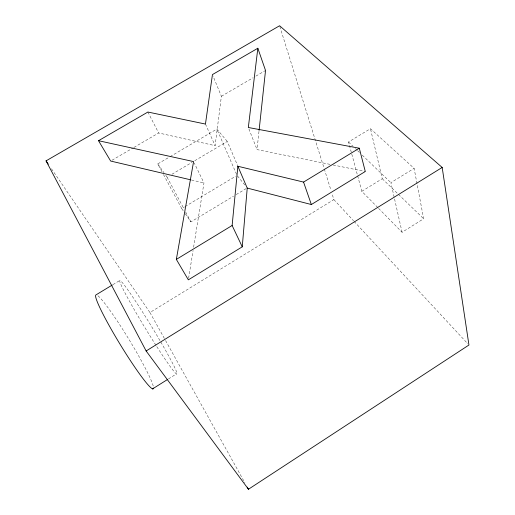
<?xml version="1.0" encoding="UTF-8"?>
<svg xmlns="http://www.w3.org/2000/svg" width="515" height="515" viewBox="0 0 515 515"><rect width="100%" height="100%" fill="white"/><g stroke="black" fill="none" stroke-linecap="round" stroke-linejoin="round"><path stroke-width="0.39" stroke-dasharray="2.58 1.93" d="M329.986 164.356L257.036 149.595L259.09 130.417M133.964 147.412L158.646 132.979L215.116 145.668L221.386 96.286L213.043 76.033M188.606 278.255L193.086 250.457M193.595 247.277L203.966 182.941L194.277 163.01M378.589 208.382L402.08 232.271L423.652 218.746L414.118 168.353L370.446 128.705L348.526 141.979L361.807 191.31L378.029 207.809M168.45 378.931L176.42 373.929M402.08 232.271L390.898 182.677L414.118 168.353M361.807 191.31L382.259 178.724L370.446 128.705M51.494 168.811L149.942 312.515L333.875 199.601L331.956 193.479M112.959 284.615L119.783 280.482M185.233 213.648L190.917 221.881L233.488 196.221M236.231 194.561L247.219 187.943M163.48 174.546L181.731 208.581L184.46 206.94M185.143 206.534L235.67 176.233M165.74 175.261L167.066 177.154L169.145 175.924M171.913 174.282L191.986 162.38M194.754 160.738L227.282 141.445L237.724 165.798M161.961 171.714L157.777 163.912L169.461 157.024M170.143 156.618L216.854 129.065L227.282 141.445M112.025 160.242L133.276 147.811M221.386 96.286L253.11 77.739M255.871 76.123L265.528 70.478M333.121 164.993L365.283 171.495M191.522 180.018L203.966 182.941M348.526 141.979L353.11 146.382M355.395 148.578L357.114 150.232M357.687 150.779L359.406 152.427M362.27 155.182L390.898 182.677M382.259 178.724L423.652 218.746M333.875 199.601L353.56 220.8M354.108 221.386L467.858 343.84M244.792 184.956L237.035 175.415L216.854 129.065M157.777 163.912L163.97 172.737M181.731 208.581L183.482 211.111M149.942 312.515L165.186 339.868M165.579 340.57L244.94 482.935M167.066 177.154L184.106 209.103M185.619 211.942L190.917 221.881M147.895 112.038L158.646 132.979M205.453 124.064L215.116 145.668M248.912 128.969L257.036 149.595M279.825 26.516L324.07 168.205M324.308 168.972L331.003 190.415M160.841 342.095A54.828 3.122 58.6 0 1 176.96 374.051A54.828 3.122 58.6 0 1 156.354 345.932M155.903 345.23A54.828 3.122 58.6 0 1 119.776 280.488A54.828 3.122 58.6 0 1 160.442 341.406M97.934 295.764A55.047 5.06 58.6 0 1 128.982 339.43A55.047 5.06 58.6 0 1 153.406 386.855"/><path stroke-width="0.77" d="M190.743 179.838L110.654 161.047L98.494 140.704L193.582 161.581L176.342 259.399L188.348 279.845L242.262 246.833L247.226 188.084L237.866 166.261L303.56 182.085L359.296 148.217L365.283 171.495L311.343 204.526L247.226 188.084M242.262 246.833L232.13 225.499L237.866 166.261M259.09 130.417L265.528 70.478L257.835 48.249L212.444 74.585L205.453 124.064L147.895 112.038L98.494 140.704M257.835 48.249L248.333 127.495L359.296 148.217M248.455 489.25L468.953 345.018L442.179 167.452L279.587 25.75L46.047 160.867L146.138 350.973L248.455 489.25L247.284 487.145M152.504 388.922L167.781 379.343M146.138 350.973L442.179 167.452M112.276 285.027L95.906 294.941A55.047 5.06 58.6 0 0 122.422 348.089A55.047 5.06 58.6 0 0 153.541 388.072M176.342 259.399L232.13 225.499M46.047 160.867L48.32 164.176M303.56 182.085L311.343 204.526"/></g></svg>
